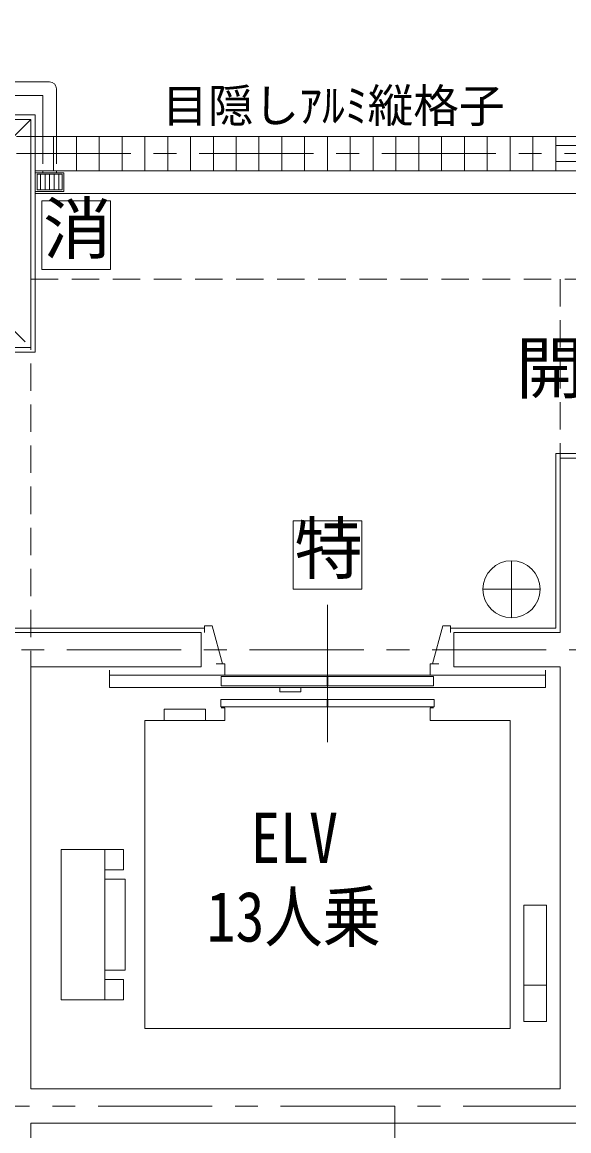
# Model space of a CAD drawing. Units: millimetres at full size; details may follow other scales. Extents: x -443943 to 462275, y -43546 to 79452.
# Drawn here: x -9332 to -6937, y 51332 to 56192 of the extents above; entities that cross this region are included whole.
import ezdxf
from ezdxf.enums import TextEntityAlignment as Align

# ---------------------------------------------------------------- set-up
doc = ezdxf.new("R2010")
doc.units = ezdxf.units.MM
doc.header["$LTSCALE"] = 100
for name, pattern in [('CHAIN1', [8, 5, -1, 1, -1]), ('DASHED1', [1.8, 1.2, -0.6]), ('DOUBLE_CHAIN1', [8.8, 5, -1, 0.6, -0.6, 0.6, -1])]:
    doc.linetypes.add(name, pattern=pattern)
for name, color, linetype, lineweight in [('4-0_仕上', 7, 'Continuous', 15), ('4-1_通り芯', 4, 'Continuous', 9), ('4-2_躯体', 3, 'Continuous', 20), ('4-3_建具', 4, 'Continuous', 9), ('4-5_文字', 7, 'Continuous', 15), ('4-B_E-PANL', 1, 'Continuous', 18), ('4-D_', 4, 'Continuous', 18)]:
    doc.layers.add(name, color=color, linetype=linetype, lineweight=lineweight)
doc.styles.add('ＭＳ ゴシック', font='')
doc.styles.get('ＭＳ ゴシック').set_extended_font_data('MS Gothic')

msp = doc.modelspace()

# ---------------------------------------------------------------- linework, layer by layer
at = {"layer": '4-0_仕上', "color": 2}
for p, q in [((-9211.7, 55930.2), (-9761.3, 55930.2)), ((-9181.7, 55900.2), (-9181.7, 55690.7)), ((-9761.3, 55870.2), (-9241.7, 55870.2)), ((-9241.7, 55690.7), (-9241.7, 55870.2)), ((-9149.2, 55531.7), (-9274.2, 55531.7)), ((-9274.2, 55531.7), (-9274.2, 55449.7)), ((-9251.7, 55525.2), (-9251.7, 55456.2)), ((-9241.7, 55531.7), (-9241.7, 55540.7)), ((-9231.7, 55525.2), (-9231.7, 55456.2)), ((-9211.7, 55525.2), (-9211.7, 55456.2)), ((-9191.7, 55525.2), (-9191.7, 55456.2)), ((-9181.7, 55540.7), (-9181.7, 55531.7)), ((-9171.7, 55525.2), (-9171.7, 55456.2)), ((-9157.2, 55525.2), (-9157.2, 55456.2)), ((-9157.2, 55456.2), (-9266.2, 55456.2))]:
    msp.add_line(p, q, dxfattribs=at)
at = {"layer": '4-0_仕上', "color": 2, "linetype": 'DASHED1'}
for p, q in [((-9241.7, 55690.7), (-9241.7, 55540.7)), ((-9181.7, 55690.7), (-9181.7, 55540.7))]:
    msp.add_line(p, q, dxfattribs=at)
at = {"layer": '4-0_仕上'}
for p, q in [((-3714.2, 55540.7), (-9274.2, 55540.7)), ((-9274.2, 54745.7), (-10314.2, 54745.7)), ((-6994.2, 54300.7), (-6994.2, 53535.7)), ((-4786.1, 54300.7), (-6994.2, 54300.7)), ((-10431.7, 53535.7), (-8532.8, 53535.7)), ((-7455.6, 53535.7), (-6994.2, 53535.7))]:
    msp.add_line(p, q, dxfattribs=at)
at = {"layer": '4-0_仕上', "color": 4, "lineweight": 9}
msp.add_line((-3714.2, 55440.7), (-9274.2, 55440.7), dxfattribs=at)
at = {"layer": '4-0_仕上', "linetype": 'DASHED1'}
for p, q in [((-9294.2, 55065.7), (-3694.2, 55065.7)), ((-6974.2, 55065.7), (-6974.2, 54280.7)), ((-9294.2, 51515.7), (-9294.2, 54765.7))]:
    msp.add_line(p, q, dxfattribs=at)
at = {"layer": '4-0_仕上'}
msp.add_lwpolyline([(-10314.2, 55785.7), (-9274.2, 55785.7), (-9274.2, 54745.7)], dxfattribs=at)
at = {"layer": '4-0_仕上', "color": 2}
for points in [[(-9149.2, 55531.7), (-9149.2, 55449.7), (-9274.2, 55449.7)], [(-9157.2, 55525.2), (-9266.2, 55525.2), (-9266.2, 55456.2)]]:
    msp.add_lwpolyline(points, dxfattribs=at)
msp.add_arc((-9211.7, 55900.2), 30, 0, 90, dxfattribs=at)
at = {"layer": '4-1_通り芯', "linetype": 'CHAIN1'}
for p, q in [((-18955.9, 55690.7), (21355.8, 55690.7)), ((-18955.9, 55615.7), (3405.8, 55615.7)), ((-6899.2, 51440.7), (-9369.2, 51440.7)), ((-7699.2, 51440.7), (-7699.2, 47960.7))]:
    msp.add_line(p, q, dxfattribs=at)
msp.add_lwpolyline([(-11535.4, 54215.7), (-11535.4, 53440.7), (-6899.2, 53440.7)], dxfattribs=at)
at = {"layer": '4-2_躯体', "linetype": 'DASHED1'}
for p, q in [((-9294.2, 55765.7), (-10294.2, 54765.7)), ((-10294.2, 55765.7), (-9294.2, 54765.7))]:
    msp.add_line(p, q, dxfattribs=at)
at = {"layer": '4-2_躯体'}
for p, q in [((-6974.2, 54280.7), (-6974.2, 53515.7)), ((-4806.1, 54280.7), (-6974.2, 54280.7)), ((-10431.7, 53515.7), (-8547.8, 53515.7)), ((-7440.6, 53515.7), (-6974.2, 53515.7)), ((-9294.2, 53365.7), (-9294.2, 51515.7)), ((-9294.2, 53365.7), (-8547.8, 53365.7)), ((-7440.6, 53365.7), (-6974.2, 53365.7)), ((-6974.2, 53365.7), (-6974.2, 51515.7)), ((-6974.2, 51515.7), (-9294.2, 51515.7))]:
    msp.add_line(p, q, dxfattribs=at)
msp.add_lwpolyline([(-9294.2, 54765.7), (-10294.2, 54765.7), (-10294.2, 55765.7), (-9294.2, 55765.7)], close=True, dxfattribs=at)
for points in [[(-6824.2, 54130.7), (-6824.2, 51365.7), (-9294.2, 51365.7)], [(-9294.2, 51365.7), (-9294.2, 48065.7), (-9204.2, 48065.7), (-9204.2, 47920.1)]]:
    msp.add_lwpolyline(points, dxfattribs=at)
at = {"layer": '4-3_建具', "color": 7, "lineweight": 15}
msp.add_line((-3694.2, 55690.7), (-9294.2, 55690.7), dxfattribs=at)
at = {"layer": '4-3_建具'}
for p, q in [((-9194.2, 55690.7), (-9194.2, 55540.7)), ((-9094.2, 55690.7), (-9094.2, 55540.7)), ((-8994.2, 55690.7), (-8994.2, 55540.7)), ((-8894.2, 55690.7), (-8894.2, 55540.7)), ((-8794.2, 55690.7), (-8794.2, 55540.7)), ((-8694.2, 55690.7), (-8694.2, 55540.7)), ((-8594.2, 55690.7), (-8594.2, 55540.7)), ((-8494.2, 55690.7), (-8494.2, 55540.7)), ((-8394.2, 55690.7), (-8394.2, 55540.7)), ((-8294.2, 55690.7), (-8294.2, 55540.7)), ((-8194.2, 55690.7), (-8194.2, 55540.7)), ((-8094.2, 55690.7), (-8094.2, 55540.7)), ((-7994.2, 55690.7), (-7994.2, 55540.7)), ((-7894.2, 55690.7), (-7894.2, 55540.7)), ((-7794.2, 55690.7), (-7794.2, 55540.7)), ((-7694.2, 55690.7), (-7694.2, 55540.7)), ((-7594.2, 55690.7), (-7594.2, 55540.7)), ((-7494.2, 55690.7), (-7494.2, 55540.7)), ((-7394.2, 55690.7), (-7394.2, 55540.7)), ((-7294.2, 55690.7), (-7294.2, 55540.7)), ((-7194.2, 55690.7), (-7194.2, 55540.7)), ((-7094.2, 55690.7), (-7094.2, 55540.7)), ((-6994.2, 55690.7), (-6994.2, 55540.7))]:
    msp.add_line(p, q, dxfattribs=at)
at = {"layer": '4-3_建具', "lineweight": 18}
for p, q in [((-6994.2, 55650.7), (-5306.1, 55650.7)), ((-6994.2, 55580.7), (-5306.1, 55580.7))]:
    msp.add_line(p, q, dxfattribs=at)
at = {"layer": '4-B_E-PANL'}
for p, q in [((-9245.3, 55408), (-9245.3, 55108)), ((-8945.3, 55408), (-9245.3, 55408)), ((-8945.3, 55108), (-8945.3, 55408)), ((-9245.3, 55108), (-8945.3, 55108)), ((-8144.2, 54005.7), (-8144.2, 53705.7)), ((-7844.2, 54005.7), (-8144.2, 54005.7)), ((-7844.2, 53705.7), (-7844.2, 54005.7)), ((-8144.2, 53705.7), (-7844.2, 53705.7))]:
    msp.add_line(p, q, dxfattribs=at)
at = {"layer": '4-B_E-PANL', "color": 2, "lineweight": 15}
for p, q in [((-7187.6, 53580.7), (-7187.6, 53830.9)), ((-7312.7, 53705.8), (-7062.5, 53705.8))]:
    msp.add_line(p, q, dxfattribs=at)
msp.add_circle((-7187.6, 53705.8), 125.1, dxfattribs=at)
at = {"layer": '4-B_E-PANL', "linetype": 'DOUBLE_CHAIN1'}
msp.add_arc((-11231.7, 57167.9), 2000, 278.8213, 0, dxfattribs=at)
at = {"layer": '4-D_'}
for p, q in [((-7994.2, 53637.4), (-7994.2, 53035.4)), ((-8949.2, 53350.7), (-8949.2, 53275.7)), ((-7039.2, 53328.7), (-8949.2, 53328.7)), ((-7527.2, 53222.7), (-7527.2, 53190.7)), ((-8709.2, 53180.7), (-8709.2, 53130.7)), ((-9161.2, 52565.7), (-9161.2, 51905.7)), ((-8888.2, 52565.7), (-9161.2, 52565.7)), ((-8970.2, 52565.7), (-8970.2, 51905.7)), ((-8888.2, 52565.7), (-8888.2, 52475.7)), ((-8888.2, 52475.7), (-8970.2, 52475.7)), ((-8880.2, 52435.7), (-8970.2, 52435.7)), ((-7034.2, 51970.7), (-7134.2, 51970.7))]:
    msp.add_line(p, q, dxfattribs=at)
at = {"layer": '4-D_', "color": 3, "lineweight": 20}
msp.add_line((-8547.8, 53515.7), (-8547.8, 53365.7), dxfattribs=at)
at = {"layer": '4-D_', "color": 7, "lineweight": 15}
for p, q in [((-8532.8, 53545.7), (-8499.6, 53545.7)), ((-8532.8, 53545.7), (-8532.8, 53515.7)), ((-8499.6, 53545.7), (-8454.2, 53378.7)), ((-7488.7, 53545.7), (-7534.2, 53378.7)), ((-7488.7, 53545.7), (-7455.6, 53545.7)), ((-7455.6, 53545.7), (-7455.6, 53515.7))]:
    msp.add_line(p, q, dxfattribs=at)
at = {"layer": '4-D_', "color": 3, "lineweight": 20}
msp.add_lwpolyline([(-7440.6, 53515.7), (-7440.6, 53365.7), (-6974.2, 53365.7)], dxfattribs=at)
at = {"layer": '4-D_'}
for points in [[(-8481.6, 53378.7), (-8444.2, 53378.7), (-8444.2, 53328.7)], [(-7506.8, 53378.7), (-7544.2, 53378.7), (-7544.2, 53328.7)], [(-8949.2, 53275.7), (-7039.2, 53275.7), (-7039.2, 53350.7)], [(-8111.2, 53275.7), (-8111.2, 53255.7), (-8203.2, 53255.7), (-8203.2, 53275.7)], [(-7527.2, 53222.7), (-7993.2, 53222.7), (-7993.2, 53190.7), (-7527.2, 53190.7)], [(-8794.2, 53130.7), (-8794.2, 51780.7), (-7194.2, 51780.7), (-7194.2, 53130.7), (-7544.2, 53130.7), (-7544.2, 53185.7), (-7529.2, 53185.7)], [(-8459.2, 53185.7), (-8444.2, 53185.7), (-8444.2, 53130.7), (-8794.2, 53130.7)], [(-8709.2, 53180.7), (-8529.2, 53180.7), (-8529.2, 53130.7)], [(-8880.2, 52435.7), (-8880.2, 52035.7), (-8970.2, 52035.7)], [(-8970.2, 51995.7), (-8888.2, 51995.7), (-8888.2, 51905.7), (-9161.2, 51905.7)]]:
    msp.add_lwpolyline(points, dxfattribs=at)
for points in [[(-8459.2, 53323.2), (-8459.2, 53283.2), (-7995.2, 53283.2), (-7995.2, 53323.2)], [(-7993.2, 53323.2), (-7993.2, 53283.2), (-7529.2, 53283.2), (-7529.2, 53323.2)], [(-7995.2, 53222.7), (-7995.2, 53190.7), (-8461.2, 53190.7), (-8461.2, 53222.7)], [(-7134.2, 52320.7), (-7134.2, 51810.7), (-7034.2, 51810.7), (-7034.2, 52320.7)]]:
    msp.add_lwpolyline(points, close=True, dxfattribs=at)

# ---------------------------------------------------------------- texts
at = {"layer": '4-3_建具', "style": 'ＭＳ ゴシック'}
msp.add_text('目隠しｱﾙﾐ縦格子', height=146.6, dxfattribs=at).set_placement((-8717.9, 55708.6), align=Align.BOTTOM_LEFT)
at = {"layer": '4-5_文字', "style": 'ＭＳ ゴシック', "width": 0.85}
for s, p in [('ELV', (-8329.2, 52440.7)), ('13人乗', (-8524.2, 52095.5))]:
    msp.add_text(s, height=219.9, dxfattribs=at).set_placement(p, align=Align.BOTTOM_LEFT)
at = {"layer": '4-5_文字', "insert": (-7169.2, 54541.3), "char_height": 219.9, "attachment_point": 7, "style": 'ＭＳ ゴシック'}
msp.add_mtext('\\T1.17;開放廊下', dxfattribs=at)
at = {"layer": '4-B_E-PANL', "style": 'ＭＳ ゴシック'}
for s, p in [('消', (-9239.9, 55111.4)), ('特', (-8138.8, 53709.1))]:
    msp.add_text(s, height=219.9, dxfattribs=at).set_placement(p, align=Align.BOTTOM_LEFT)

doc.saveas('drawing.dxf')
